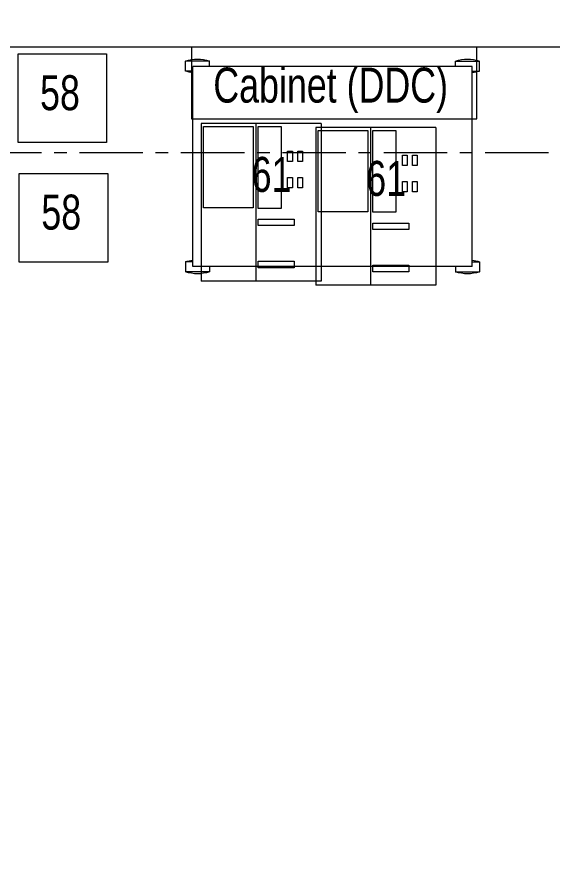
# Model space of a CAD drawing. Header units: millimetres. Extents: x 26027 to 581921, y 7230 to 233891.
# Drawn here: x 466137 to 467479, y 191499 to 193635 of the extents above; entities that cross this region are included whole.
import ezdxf

# ---------------------------------------------------------------- set-up
doc = ezdxf.new("R2010")
doc.units = ezdxf.units.MM
doc.header["$LTSCALE"] = 5
doc.linetypes.add('CENTER', pattern=[50.8, 31.75, -6.35, 6.35, -6.35])
doc.linetypes.add('HIDDEN2', pattern=[0.1875, 0.125, -0.0625])
doc.layers.add('axes', color=9, linetype='Continuous')
doc.layers.add('EXF', color=7, linetype='Continuous', lineweight=0, true_color=0x4e7e3e)
doc.layers.add('Medical Equipment and Furniture', color=163, linetype='Continuous', lineweight=0)
doc.layers.add('Walls', color=32, linetype='Continuous', lineweight=5)
doc.styles.add('X3G_ENTITY_257CFD', font='swisscl.ttf', dxfattribs={"height": 200})

# ---------------------------------------------------------------- blocks, each defined once
blk = doc.blocks.new('HF13959B-P')
at = {"color": 0}
for p, q in [((0.0418, 0.5136), (-0.0182, 0.5136)), ((-0.0182, 0.4886), (-0.0182, 0.5136)), ((0.0418, 0.5), (0.0418, 0.5136)), ((0.6582, 0.5136), (0.7182, 0.5136)), ((0.6582, 0.5), (0.6582, 0.5136)), ((0.7182, 0.4886), (0.7182, 0.5136)), ((0, 0.5), (0, 0)), ((0.7, 0.5), (0, 0.5)), ((0.7, 0.5), (0.7, 0)), ((0, 0.4886), (-0.0182, 0.4886)), ((0.7, 0.4886), (0.7182, 0.4886)), ((0, 0.0114), (-0.0182, 0.0114)), ((-0.0182, 0.0114), (-0.0182, -0.0136)), ((0.7, 0), (0, 0)), ((0.7, 0.0114), (0.7182, 0.0114)), ((0.7182, 0.0114), (0.7182, -0.0136)), ((0.0418, -0.0136), (-0.0182, -0.0136)), ((0.0418, 0), (0.0418, -0.0136)), ((0.6582, 0), (0.6582, -0.0136)), ((0.6582, -0.0136), (0.7182, -0.0136))]:
    blk.add_line(p, q, dxfattribs=at)
for centre, start, end in [((0.0118, 0.4261), 71.0754, 108.9246), ((0.6882, 0.4261), 71.0754, 108.9246), ((0.0118, 0.5761), 251.0754, 262.6441), ((0.6882, 0.5761), 277.3559, 288.9246), ((0.0118, -0.0761), 97.3559, 108.9246), ((0.6882, -0.0761), 71.0754, 82.6441), ((0.0118, 0.0739), 251.0754, 288.9246), ((0.6882, 0.0739), 251.0754, 288.9246)]:
    blk.add_arc(centre, 0.0925, start, end, dxfattribs=at)
blk = doc.blocks.new('ME11129-P')
for p, q in [((0, 0.3), (0.395, 0.3)), ((0, 0), (0, 0.3)), ((0.395, 0), (0.395, 0.3)), ((0, 0.1631), (0.395, 0.1631)), ((0, 0), (0.395, 0))]:
    blk.add_line(p, q)
for points in [[(0.0075, 0.2943), (0.0075, 0.1703), (0.2112, 0.1703), (0.2112, 0.2943)], [(0.0075, 0.1574), (0.0075, 0.1), (0.2124, 0.1), (0.2124, 0.1574)], [(0.2393, 0.1574), (0.2393, 0.0673), (0.2557, 0.0673), (0.2557, 0.1574)], [(0.3447, 0.1574), (0.3447, 0.0673), (0.3611, 0.0673), (0.3611, 0.1574)], [(0.0696, 0.0837), (0.0696, 0.072), (0.0953, 0.072), (0.0953, 0.0837)], [(0.1351, 0.0837), (0.1351, 0.072), (0.1609, 0.072), (0.1609, 0.0837)], [(0.0696, 0.0579), (0.0696, 0.0462), (0.0953, 0.0462), (0.0953, 0.0579)], [(0.1351, 0.0579), (0.1351, 0.0462), (0.1609, 0.0462), (0.1609, 0.0579)]]:
    blk.add_lwpolyline(points, close=True)

msp = doc.modelspace()

# ---------------------------------------------------------------- hatches: boundary and pattern name
h = msp.add_hatch()
h.set_pattern_fill('CROSS', color=85, scale=10)
h.set_pattern_definition([(0, (368880, 104830), (63.5, 63.5), [31.75, -95.25]), (90, (368895.875, 104814.125), (-63.5, 63.5), [31.75, -95.25])])
edge = h.paths.add_edge_path()
edge.add_line((457685.6, 145694.3), (457685.6, 152806.1))
edge.add_line((457685.6, 152806.1), (462487.4, 152806.1))
edge.add_line((462487.4, 152806.1), (462487.4, 145900.9))
edge.add_line((462487.4, 145900.9), (462587.4, 145901.1))
edge.add_line((462587.4, 145901.1), (462587.4, 152806.1))
edge.add_line((462587.4, 152806.1), (464555.9, 152806.1))
edge.add_line((464555.9, 152806.1), (469284.4, 152806.1))
edge.add_line((469284.4, 152806.1), (471903.7, 152806.1))
edge.add_line((471903.7, 152806.1), (471903.7, 142653.2))
edge.add_line((471903.7, 142653.2), (478231.4, 142645.9))
edge.add_line((478231.4, 142645.9), (478231.4, 142845.2))
edge.add_line((478231.4, 142845.2), (472503.7, 142845.2))
edge.add_line((472503.7, 142845.2), (472503.7, 157840))
edge.add_line((472503.7, 157840), (472504, 159009.2))
edge.add_line((472504, 159009.2), (479768.6, 159009.2))
edge.add_line((479768.6, 159009.2), (479768.6, 159109.2))
edge.add_line((479768.6, 159109.2), (472503.7, 159109.2))
edge.add_line((472503.7, 159109.2), (472503.7, 169315.6))
edge.add_line((472503.7, 169315.6), (478921.1, 169315.6))
edge.add_line((478921.1, 169315.6), (484286.4, 169315.6))
edge.add_line((484286.4, 169315.6), (484286.4, 166351.2))
edge.add_line((484286.4, 166351.2), (484486.4, 166351.2))
edge.add_line((484486.4, 166351.2), (484486.4, 169515.6))
edge.add_line((484486.4, 169515.6), (479083.8, 169515.6))
edge.add_line((479083.8, 169515.6), (479083.8, 190946.9))
edge.add_line((479083.8, 190946.9), (479083.8, 191341.6))
edge.add_line((479083.8, 191341.6), (478883.8, 191341.6))
edge.add_line((478883.8, 191341.6), (478883.8, 195124.3))
edge.add_line((478883.8, 195124.3), (477262.4, 195124.3))
edge.add_line((477262.4, 195124.3), (477262.4, 205421.2))
edge.add_line((477262.4, 205421.2), (474368, 205421.2))
edge.add_line((474368, 205421.2), (469356.9, 205421.2))
edge.add_line((469356.9, 205421.2), (469256.9, 205421.2))
edge.add_line((469256.9, 205421.2), (469256.9, 204391.3))
edge.add_line((469256.9, 204391.3), (469856.9, 204391.3))
edge.add_line((469856.9, 204391.3), (469856.9, 204821.2))
edge.add_line((469856.9, 204821.2), (471179.3, 204821.2))
edge.add_line((471179.3, 204821.2), (471179.3, 204391.3))
edge.add_line((471179.3, 204391.3), (471779.3, 204391.3))
edge.add_line((471779.3, 204391.3), (471779.3, 204821.2))
edge.add_line((471779.3, 204821.2), (476662.4, 204821.2))
edge.add_line((476662.4, 204821.2), (476662.4, 194457.6))
edge.add_line((476662.4, 194457.6), (478283.8, 194457.6))
edge.add_line((478283.8, 194457.6), (478283.8, 169915.6))
edge.add_line((478283.8, 169915.6), (471903.7, 169915.6))
edge.add_line((471903.7, 169915.6), (471903.7, 159212))
edge.add_line((471903.7, 159212), (470513.7, 159212))
edge.add_line((470513.7, 159212), (470513.7, 159112))
edge.add_line((470513.7, 159112), (471903.7, 159112))
edge.add_line((471903.7, 159112), (471903.7, 153006.1))
edge.add_line((471903.7, 153006.1), (462587.4, 153006.1))
edge.add_line((462587.4, 153006.1), (462487.4, 152906.1))
edge.add_line((462487.4, 152906.1), (457585.6, 152906.1))
edge.add_line((457585.6, 152906.1), (457585.6, 145694.3))
at = {"layer": 'EXF'}
h = msp.add_hatch(dxfattribs=at)
h.set_pattern_fill('CROSS', color=256, scale=10)
edge = h.paths.add_edge_path()
edge.add_line((464555.9, 152806.1), (469284.4, 152806.1))
edge.add_line((469284.4, 152806.1), (471903.7, 152806.1))
edge.add_line((471903.7, 152806.1), (471903.7, 142653.2))
edge.add_line((471903.7, 142653.2), (478231.4, 142645.9))
edge.add_line((478231.4, 142645.9), (478231.4, 142845.2))
edge.add_line((478231.4, 142845.2), (472503.7, 142845.2))
edge.add_line((472503.7, 142845.2), (472503.7, 157840))
edge.add_line((472503.7, 157840), (472504, 159009.2))
edge.add_line((472504, 159009.2), (479768.6, 159009.2))
edge.add_line((479768.6, 159009.2), (479768.6, 159109.2))
edge.add_line((479768.6, 159109.2), (472503.7, 159109.2))
edge.add_line((472503.7, 159109.2), (472503.7, 169315.6))
edge.add_line((472503.7, 169315.6), (478921.1, 169315.6))
edge.add_line((478921.1, 169315.6), (484286.4, 169315.6))
edge.add_line((484286.4, 169315.6), (484286.4, 166351.2))
edge.add_line((484286.4, 166351.2), (484486.4, 166351.2))
edge.add_line((484486.4, 166351.2), (484486.4, 169515.6))
edge.add_line((484486.4, 169515.6), (479083.8, 169515.6))
edge.add_line((479083.8, 169515.6), (479083.8, 190946.9))
edge.add_line((479083.8, 190946.9), (479083.8, 191341.6))
edge.add_line((479083.8, 191341.6), (478883.8, 191341.6))
edge.add_line((478883.8, 191341.6), (478883.8, 195124.3))
edge.add_line((478883.8, 195124.3), (477262.4, 195124.3))
edge.add_line((477262.4, 195124.3), (477262.4, 205421.2))
edge.add_line((477262.4, 205421.2), (474368, 205421.2))
edge.add_line((474368, 205421.2), (469356.9, 205421.2))
edge.add_line((469356.9, 205421.2), (469256.9, 205421.2))
edge.add_line((469256.9, 205421.2), (469256.9, 204391.3))
edge.add_line((469256.9, 204391.3), (469856.9, 204391.3))
edge.add_line((469856.9, 204391.3), (469856.9, 204821.2))
edge.add_line((469856.9, 204821.2), (471179.3, 204821.2))
edge.add_line((471179.3, 204821.2), (471179.3, 204391.3))
edge.add_line((471179.3, 204391.3), (471779.3, 204391.3))
edge.add_line((471779.3, 204391.3), (471779.3, 204821.2))
edge.add_line((471779.3, 204821.2), (476662.4, 204821.2))
edge.add_line((476662.4, 204821.2), (476662.4, 194457.6))
edge.add_line((476662.4, 194457.6), (478283.8, 194457.6))
edge.add_line((478283.8, 194457.6), (478283.8, 169915.6))
edge.add_line((478283.8, 169915.6), (471903.7, 169915.6))
edge.add_line((471903.7, 169915.6), (471903.7, 159212))
edge.add_line((471903.7, 159212), (470513.7, 159212))
edge.add_line((470513.7, 159212), (470513.7, 159112))
edge.add_line((470513.7, 159112), (471903.7, 159112))
edge.add_line((471903.7, 159112), (471903.7, 153006.1))
edge.add_line((471903.7, 153006.1), (462587.4, 153006.1))

# ---------------------------------------------------------------- linework, layer by layer
at = {"layer": 'axes', "linetype": 'CENTER', "lineweight": 0}
msp.add_line((544175.8, 193295.3, 2.4), (460984.3, 193295.3, 2.4), dxfattribs=at)
at = {"layer": 'Medical Equipment and Furniture'}
for points, elevation in [([(467288.4, 193560.3), (466573.4, 193560.3), (466573.4, 193380.3), (467288.4, 193380.3), (467288.4, 193560.3)], 2.4), ([(466138.9, 193543.1), (466360.9, 193543.1), (466360.9, 193321.1), (466138.9, 193321.1), (466138.9, 193543.1)], 0), ([(466142, 193244.3), (466364, 193244.3), (466364, 193022.3), (466142, 193022.3), (466142, 193244.3)], 0)]:
    msp.add_lwpolyline(points, dxfattribs=dict(at, elevation=elevation))
at = {"layer": 'Walls'}
msp.add_line((468785.8, 193560.3, 2.4), (464530.8, 193560.3, 2.4), dxfattribs=at)

# ---------------------------------------------------------------- block references
at = {"layer": 'Medical Equipment and Furniture', "xscale": -1000, "yscale": 1000, "zscale": 1000, "rotation": 180}
msp.add_blockref('HF13959B-P', (466576.6, 193511.5, 2.4), dxfattribs=at)
at = {"layer": 'Medical Equipment and Furniture', "linetype": 'HIDDEN2', "ltscale": 5000, "extrusion": (-4.19218e-15, -8.55145e-16, -1), "xscale": 1000.000000000002, "yscale": 1000.000000000002, "zscale": 1000.000000000002, "rotation": 270.0001913008751}
for p in [(-466898, 193369.1, -2.4), (-467185.2, 193359.2, -2.4)]:
    msp.add_blockref('ME11129-P', p, dxfattribs=at)

# ---------------------------------------------------------------- texts
at = {"layer": 'Medical Equipment and Furniture', "attachment_point": 2, "style": 'X3G_ENTITY_257CFD'}
for s, insert, char_height in [('Cabinet (DDC)', (466922, 193508.8, 2.4), 87.473), ('58', (466244, 193489.8, 0), 87.47), ('61', (466773.9, 193285.3, 2.4), 87.47), ('61', (467061, 193275.3, 2.4), 87.47), ('58', (466247.2, 193191, 0), 87.47)]:
    msp.add_mtext(s, dxfattribs=dict(at, insert=insert, char_height=char_height))

doc.saveas('drawing.dxf')
